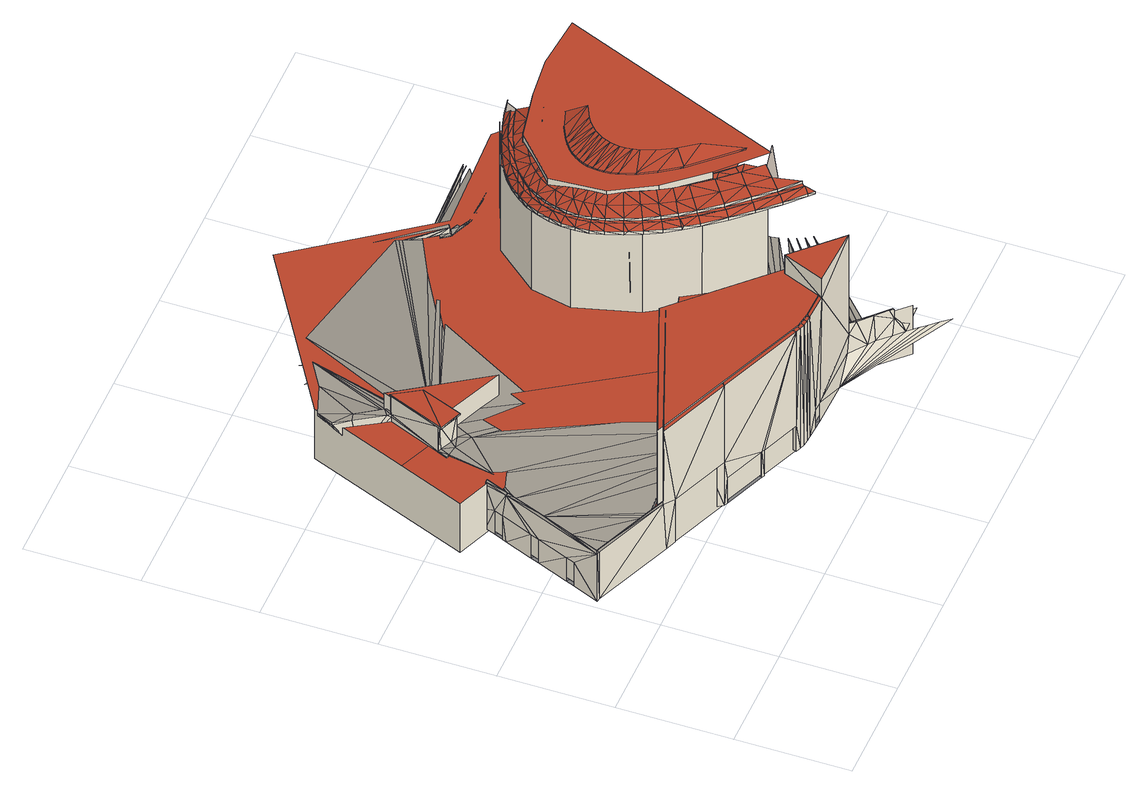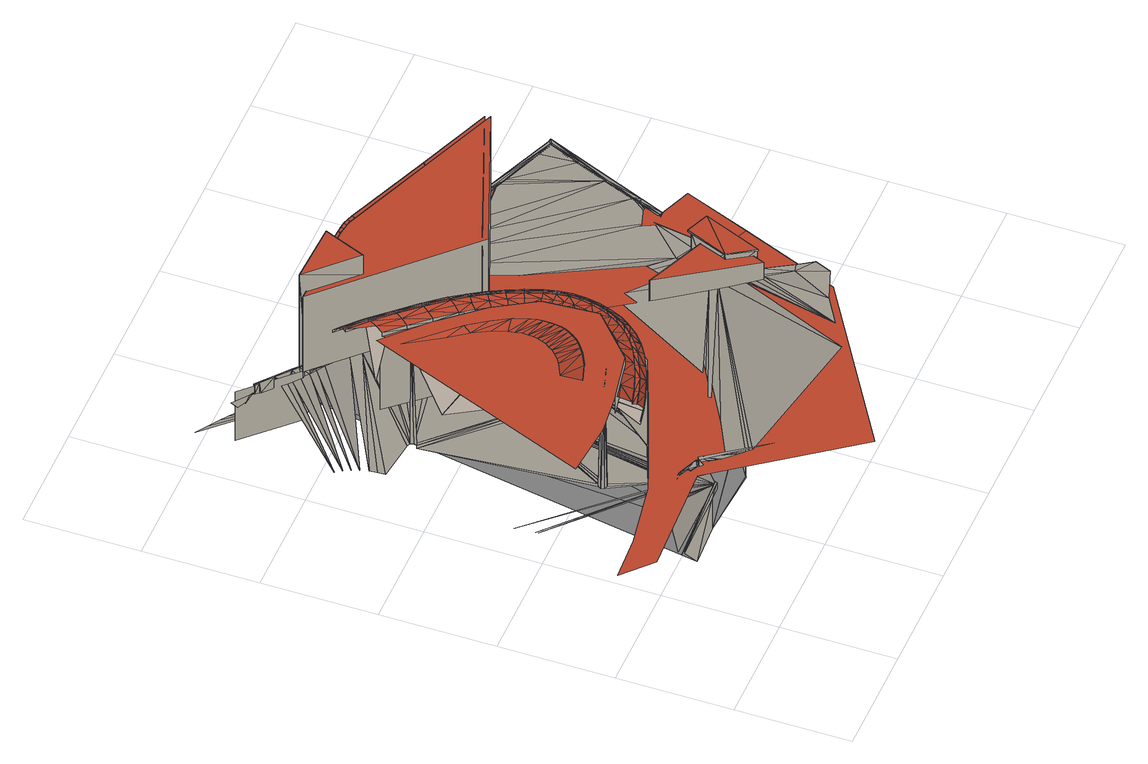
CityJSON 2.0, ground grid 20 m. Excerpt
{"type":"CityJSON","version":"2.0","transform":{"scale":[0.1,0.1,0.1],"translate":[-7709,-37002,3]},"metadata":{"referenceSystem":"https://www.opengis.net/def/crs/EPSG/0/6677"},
"CityObjects":{
"building1":{"type":"Building","attributes":{"class":9999,"usage":461,"measuredHeight":256.7,"storeysAboveGround":9999,"storeysBelowGround":9999,"prefecture":13,"city":13103,"footprintArea":-9999,"fireproofType":1011,"coverageRatio":80,"floorAreaRatio":700,"surveyYear":1,"urbanPlanType":21,"areaClassificationType":22,"landUseType":212,"districts":"10","detailedUsage":"0","floodRisk_description":10,"floodRisk_rank":1,"floodRisk_depth":0.06,"floodRisk_adminType":2,"floodRisk_scale":2,"meshCode":"53394509","name":"虎ノ門ヒルズ"},"geometry":[{"type":"MultiSurface","lod":"2","boundaries":[[[0,1,2]],[[0,3,1]],[[4,1,3]],[[4,5,6]],[[1,7,2]],[[8,0,2]],[[5,4,9]],[[1,4,10]],[[2,7,8]],[[6,10,4]],[[5,11,6]],[[7,1,12]],[[11,5,9]],[[10,6,11]],[[12,1,13]],[[1,10,14]],[[0,15,3]],[[9,4,16]],[[15,4,3]],[[0,8,17]],[[12,18,19]],[[11,9,16]],[[10,11,14]],[[17,8,19]],[[18,12,13]],[[13,1,20]],[[14,20,1]],[[14,11,21]],[[11,16,21]],[[16,4,22]],[[18,17,19]],[[23,24,25,26]],[[17,15,0]],[[4,15,22]],[[16,27,21]],[[14,21,28]],[[29,21,27]],[[13,20,30]],[[30,31,32]],[[16,22,27]],[[33,28,21]],[[20,14,28]],[[22,29,27]],[[34,31,30]],[[30,20,34]],[[29,22,35]],[[29,36,21]],[[33,37,28]],[[38,22,15]],[[37,20,28]],[[35,22,39]],[[18,40,17]],[[37,33,41]],[[31,34,42]],[[20,37,43]],[[15,44,38]],[[41,43,37]],[[24,45,46,25]],[[47,43,41]],[[15,17,44]],[[20,48,34]],[[49,18,32]],[[36,29,35]],[[20,43,50]],[[44,17,51]],[[52,33,21]],[[48,20,53]],[[47,54,43]],[[41,33,55]],[[39,36,35]],[[53,20,50]],[[22,38,36]],[[41,55,47]],[[48,56,57]],[[22,36,39]],[[31,49,32]],[[43,54,50]],[[17,40,51]],[[54,47,58]],[[51,59,44]],[[47,55,58]],[[50,58,53]],[[50,54,58]],[[21,36,52]],[[18,49,40]],[[42,49,31]],[[40,59,51]],[[57,49,42]],[[44,60,38]],[[48,61,56]],[[53,61,48]],[[36,38,52]],[[62,63,23,26,64,65]],[[58,66,53]],[[56,49,57]],[[67,55,33]],[[68,44,59]],[[69,58,55]],[[66,61,53]],[[40,70,59]],[[58,69,66]],[[52,67,33]],[[52,38,67]],[[45,71,72,73,46]],[[69,55,74]],[[44,68,75]],[[75,60,44]],[[55,76,74]],[[70,40,49]],[[68,59,70]],[[66,74,77]],[[66,69,74]],[[66,78,61]],[[79,66,77]],[[74,79,77]],[[79,78,66]],[[80,81,82]],[[74,83,79]],[[79,82,81]],[[55,84,76]],[[83,82,79]],[[76,83,74]],[[85,80,86]],[[49,68,70]],[[49,87,68]],[[80,82,88]],[[87,89,68]],[[90,82,83]],[[68,89,75]],[[83,76,90]],[[87,91,89]],[[92,75,89]],[[93,55,67]],[[94,80,85]],[[86,80,88]],[[61,95,56]],[[92,89,91]],[[90,96,82]],[[81,80,97]],[[55,93,84]],[[79,98,78]],[[81,99,79]],[[88,82,96]],[[76,100,90]],[[56,95,49]],[[76,84,100]],[[96,90,100]],[[60,101,38]],[[85,86,102]],[[67,38,101]],[[100,84,103]],[[96,100,104]],[[75,92,105]],[[78,95,61]],[[106,71,45,24,23,63,107,108,109,110,111]],[[94,97,80]],[[112,113,114]],[[79,115,98]],[[79,99,115]],[[99,81,116]],[[81,97,116]],[[117,107,63,62]],[[118,113,112]],[[119,87,49]],[[120,112,114]],[[85,102,94]],[[121,86,88]],[[100,103,122]],[[96,121,88]],[[100,122,104]],[[123,118,112]],[[124,125,106,126]],[[127,114,113]],[[87,119,91]],[[128,112,120]],[[104,129,96]],[[113,118,130]],[[127,120,114]],[[131,132,118]],[[112,133,123]],[[98,118,132]],[[133,112,128]],[[118,123,131]],[[130,127,113]],[[131,123,134]],[[131,135,132]],[[135,98,132]],[[118,115,130]],[[60,75,136]],[[118,98,115]],[[134,123,133]],[[131,134,135]],[[137,135,134]],[[102,86,121]],[[129,121,96]],[[130,115,99]],[[138,130,99]],[[134,133,137]],[[99,116,138]],[[104,139,129]],[[98,95,78]],[[140,104,122]],[[140,139,104]],[[127,130,141]],[[141,130,138]],[[116,142,138]],[[121,116,97]],[[121,97,94]],[[84,93,143]],[[128,144,133]],[[145,135,137]],[[139,146,129]],[[147,127,141]],[[144,137,133]],[[148,142,116]],[[121,148,116]],[[140,146,139]],[[121,94,102]],[[149,138,142]],[[146,150,129]],[[141,138,151]],[[119,152,91]],[[126,106,111,153]],[[138,149,151]],[[141,154,147]],[[142,150,155]],[[148,150,142]],[[150,148,129]],[[156,142,155]],[[146,157,150]],[[121,129,148]],[[150,156,155]],[[153,124,126]],[[145,137,144]],[[142,156,149]],[[154,141,151]],[[146,140,157]],[[149,156,158]],[[157,156,150]],[[154,151,159]],[[160,120,127]],[[149,158,161]],[[136,75,105]],[[162,149,161]],[[157,158,156]],[[149,162,163]],[[151,164,159]],[[149,163,151]],[[157,161,158]],[[161,157,162]],[[162,157,163]],[[151,163,165]],[[151,166,164]],[[151,167,168]],[[165,168,167]],[[166,151,168]],[[151,165,167]],[[157,165,163]],[[169,105,152]],[[135,95,98]],[[170,103,84]],[[105,169,171]],[[127,147,160]],[[172,119,49]],[[173,49,95]],[[67,101,93]],[[135,145,95]],[[49,173,172]],[[170,122,103]],[[152,119,169]],[[145,144,95]],[[169,174,171]],[[143,175,84]],[[171,136,105]],[[153,111,125,124]],[[122,170,140]],[[154,176,147]],[[154,159,176]],[[169,119,174]],[[159,164,176]],[[166,176,164]],[[168,176,166]],[[165,176,168]],[[95,144,177]],[[93,101,143]],[[178,171,174]],[[160,147,176]],[[179,144,180]],[[181,60,136]],[[136,171,178]],[[175,170,84]],[[144,179,177]],[[177,173,95]],[[182,165,157]],[[173,177,172]],[[101,60,181]],[[119,183,174]],[[172,177,179]],[[184,178,185]],[[178,186,136]],[[143,101,175]],[[178,174,187]],[[178,184,186]],[[184,188,186]],[[117,62,65,189,190,191]],[[183,185,178]],[[186,188,192]],[[183,184,185]],[[174,183,187]],[[188,193,192]],[[183,188,184]],[[194,189,65,64]],[[192,193,195]],[[183,178,187]],[[179,180,196]],[[183,193,188]],[[197,196,180]],[[175,101,170]],[[193,198,195]],[[172,179,196]],[[195,198,199]],[[183,198,193]],[[200,136,186]],[[201,190,189,194]],[[119,172,202]],[[200,186,192]],[[203,199,198]],[[183,204,198]],[[101,205,170]],[[195,200,192]],[[203,198,204]],[[202,183,119]],[[199,200,195]],[[183,206,204]],[[205,101,181]],[[181,136,200]],[[109,108,207,208]],[[203,209,199]],[[210,110,109,208]],[[205,181,211]],[[212,209,203]],[[172,196,202]],[[140,213,157]],[[214,215,110,210]],[[211,181,216]],[[217,199,209]],[[183,218,206]],[[216,181,200]],[[199,217,200]],[[219,220,215,214]],[[191,221,222,223,207,108,107,117]],[[216,200,224]],[[225,209,226]],[[218,212,206]],[[196,227,228]],[[229,230,220,219]],[[231,223,222,232]],[[224,200,233]],[[183,202,234]],[[170,235,140]],[[236,209,212]],[[205,237,170]],[[233,200,217]],[[217,209,225]],[[157,238,182]],[[209,239,226]],[[231,232,240,241]],[[202,196,228]],[[242,243,230,229]],[[227,244,228]],[[241,240,245,246]],[[247,183,234]],[[234,244,248]],[[233,217,249]],[[250,251,243,242]],[[246,245,252,253]],[[225,226,239]],[[212,218,254]],[[249,217,255]],[[202,228,244]],[[256,257,221,191,190,201]],[[202,244,234]],[[258,259,251,250]],[[253,252,260,261]],[[208,207,223,231,241,246,253,261,262,263,264,265,266,267,268,269,270,271,272,273,258,250,242,229,219,214,210]],[[236,212,254]],[[255,217,274]],[[239,217,225]],[[209,236,239]],[[261,260,275,262]],[[211,276,205]],[[273,277,259,258]],[[278,247,234]],[[274,217,279]],[[262,275,280,263]],[[217,239,279]],[[216,276,211]],[[272,281,277,273]],[[282,274,283]],[[263,280,284,264]],[[274,279,283]],[[170,237,285]],[[283,279,286]],[[282,283,287]],[[218,288,254]],[[224,276,216]],[[170,285,289]],[[290,291,292]],[[293,290,292]],[[292,291,294]],[[286,287,283]],[[295,290,293]],[[293,296,295]],[[271,297,281,272]],[[294,291,298]],[[299,300,279]],[[279,287,286]],[[296,293,301]],[[302,279,300]],[[303,290,295]],[[294,298,304]],[[305,291,290]],[[296,301,306]],[[287,279,302]],[[279,239,299]],[[296,307,295]],[[299,308,300]],[[298,291,305]],[[299,239,236]],[[305,290,303]],[[309,306,301]],[[233,276,224]],[[300,310,302]],[[308,299,236]],[[311,296,306]],[[298,312,304]],[[303,295,307]],[[218,313,288]],[[310,287,302]],[[264,284,314,265]],[[309,315,306]],[[310,300,308]],[[316,317,72,71,106,125,111,110,215,220,230,243,251,259,277,281,297,318,319,320,321,322,323,324,325,326,327]],[[296,311,307]],[[298,328,312]],[[329,305,303]],[[298,305,330]],[[329,303,331]],[[332,305,329]],[[310,333,287]],[[288,236,254]],[[331,303,307]],[[306,315,334]],[[332,330,305]],[[236,335,308]],[[331,307,311]],[[336,329,331]],[[337,328,298]],[[338,315,309]],[[339,332,329]],[[306,334,311]],[[340,330,332]],[[331,311,341]],[[337,298,330]],[[310,308,342]],[[339,340,332]],[[343,331,341]],[[313,218,344]],[[339,329,336]],[[342,333,310]],[[288,335,236]],[[345,315,338]],[[346,312,328]],[[347,348,247]],[[342,308,335]],[[270,318,297,271]],[[336,331,343]],[[334,315,345]],[[249,349,233]],[[350,341,311]],[[340,337,330]],[[342,351,333]],[[352,218,183]],[[353,339,336]],[[336,343,353]],[[353,354,339]],[[350,311,334]],[[338,355,345]],[[356,340,339]],[[353,343,357]],[[157,358,238]],[[343,341,359]],[[346,360,312]],[[359,341,350]],[[340,361,337]],[[356,361,340]],[[356,339,354]],[[157,362,358]],[[343,363,357]],[[364,321,320,365]],[[356,354,366]],[[342,367,351]],[[343,359,363]],[[368,328,337]],[[355,338,369]],[[355,370,345]],[[368,346,328]],[[334,345,370]],[[350,334,371]],[[288,372,335]],[[294,373,292]],[[292,373,293]],[[359,350,374]],[[157,375,362]],[[265,314,376,266]],[[342,335,377]],[[378,361,356]],[[359,379,363]],[[366,378,356]],[[361,368,337]],[[344,218,380]],[[355,369,381]],[[382,353,357]],[[383,354,353]],[[371,334,370]],[[373,301,293]],[[374,350,371]],[[304,384,294]],[[377,367,342]],[[359,374,379]],[[346,385,360]],[[366,386,378]],[[372,288,313]],[[378,387,361]],[[361,387,368]],[[388,366,354]],[[377,335,372]],[[389,355,381]],[[355,389,370]],[[390,357,363]],[[375,157,213]],[[391,309,301]],[[270,269,319,318]],[[377,392,367]],[[393,346,368]],[[312,384,304]],[[140,394,213]],[[374,371,395]],[[379,374,395]],[[346,393,385]],[[371,370,396]],[[352,183,247]],[[390,363,379]],[[348,347,397]],[[383,353,382]],[[398,378,386]],[[140,235,394]],[[382,357,399]],[[400,387,378]],[[392,377,401]],[[379,395,402]],[[365,320,319,269,268,403]],[[404,386,366]],[[405,381,369]],[[395,371,396]],[[388,354,383]],[[380,218,406]],[[407,338,309]],[[396,370,389]],[[390,399,357]],[[276,237,205]],[[400,378,398]],[[387,408,368]],[[393,368,409]],[[360,410,312]],[[405,389,381]],[[313,411,372]],[[387,400,408]],[[412,379,402]],[[404,366,388]],[[398,386,404]],[[377,372,413]],[[414,402,395]],[[415,322,321,364]],[[405,369,416]],[[289,417,170]],[[368,408,409]],[[377,418,401]],[[395,396,419]],[[376,420,267,266]],[[421,257,256,422]],[[423,385,393]],[[390,379,412]],[[424,406,218]],[[411,313,344]],[[414,395,419]],[[398,425,400]],[[413,372,426]],[[409,423,393]],[[396,389,427]],[[426,372,411]],[[425,408,400]],[[418,377,413]],[[385,410,360]],[[423,428,385]],[[429,402,414]],[[405,430,389]],[[419,396,427]],[[431,425,398]],[[432,249,255]],[[412,402,429]],[[383,382,433]],[[424,218,434]],[[382,399,435]],[[398,404,436]],[[294,384,373]],[[437,409,408]],[[388,383,438]],[[418,413,439]],[[427,389,430]],[[391,301,373]],[[390,435,399]],[[426,440,413]],[[426,411,441]],[[409,437,423]],[[439,413,442]],[[414,419,443]],[[440,426,441]],[[380,411,344]],[[405,416,444]],[[445,431,398]],[[407,309,391]],[[408,425,446]],[[442,413,440]],[[441,411,442]],[[447,404,388]],[[437,408,448]],[[441,442,440]],[[412,449,390]],[[312,410,384]],[[445,398,436]],[[428,410,385]],[[419,427,443]],[[431,446,425]],[[450,442,411]],[[408,446,448]],[[382,435,433]],[[383,433,438]],[[434,218,451]],[[452,428,423]],[[429,414,453]],[[411,380,450]],[[414,443,454]],[[455,255,274]],[[388,438,447]],[[405,456,430]],[[437,452,423]],[[405,444,457]],[[390,449,435]],[[348,397,458]],[[459,446,431]],[[445,459,431]],[[268,267,420,460,461,403]],[[404,462,436]],[[456,427,430]],[[405,457,456]],[[428,452,463]],[[412,429,464]],[[447,465,404]],[[412,466,449]],[[467,468,433]],[[454,469,414]],[[435,467,433]],[[433,468,438]],[[448,470,437]],[[443,427,471]],[[472,467,435]],[[473,468,467]],[[414,469,453]],[[474,450,380]],[[475,438,468]],[[476,467,472]],[[473,467,477]],[[463,410,428]],[[477,467,478]],[[479,468,473]],[[449,472,435]],[[475,447,438]],[[480,475,468]],[[480,468,479]],[[478,467,476]],[[404,465,462]],[[452,437,481]],[[482,472,449]],[[235,170,483]],[[476,472,484]],[[477,485,473]],[[485,479,473]],[[486,472,482]],[[274,282,455]],[[485,477,478]],[[484,472,487]],[[412,464,466]],[[488,448,446]],[[462,445,436]],[[487,472,486]],[[489,475,480]],[[479,490,480]],[[463,452,491]],[[338,492,369]],[[471,427,456]],[[493,475,489]],[[490,479,485]],[[494,495,496,497]],[[498,475,493]],[[499,478,476]],[[500,447,475]],[[478,499,485]],[[490,489,480]],[[501,502,495,494]],[[484,499,476]],[[443,503,454]],[[170,504,483]],[[499,484,487]],[[498,500,475]],[[459,488,446]],[[486,499,487]],[[437,470,481]],[[482,449,466]],[[505,493,489]],[[506,463,491]],[[373,285,237]],[[505,489,490]],[[493,505,498]],[[500,465,447]],[[452,481,491]],[[445,507,459]],[[453,508,429]],[[486,482,509]],[[289,285,373]],[[510,498,505]],[[510,500,498]],[[448,488,470]],[[373,237,391]],[[509,499,486]],[[482,466,511]],[[391,237,512]],[[481,506,491]],[[513,500,510]],[[514,457,444]],[[515,482,511]],[[509,482,516]],[[510,505,517]],[[289,373,384]],[[516,482,515]],[[517,513,510]],[[443,471,518]],[[519,500,513]],[[391,512,407]],[[520,465,500]],[[282,287,521]],[[499,509,522]],[[170,417,504]],[[523,289,384]],[[524,488,459]],[[429,508,464]],[[513,517,525]],[[500,519,520]],[[464,511,466]],[[443,518,503]],[[516,522,509]],[[525,519,513]],[[520,462,465]],[[407,512,526]],[[522,516,515]],[[523,384,410]],[[506,527,463]],[[369,528,416]],[[515,511,529]],[[462,530,445]],[[407,526,531]],[[519,525,520]],[[532,511,464]],[[530,507,445]],[[527,410,463]],[[529,522,515]],[[533,456,457]],[[534,511,532]],[[535,459,507]],[[535,524,459]],[[536,462,520]],[[469,508,453]],[[537,523,410]],[[538,457,514]],[[529,511,534]],[[539,490,485]],[[537,410,540]],[[525,541,520]],[[499,539,485]],[[531,542,543]],[[531,526,542]],[[544,287,333]],[[506,481,545]],[[542,540,543]],[[541,536,520]],[[522,529,534]],[[470,545,481]],[[546,505,490]],[[542,537,540]],[[471,456,547]],[[536,530,462]],[[276,233,349]],[[503,548,454]],[[454,548,469]],[[533,457,538]],[[508,532,464]],[[527,506,549]],[[546,517,505]],[[522,550,499]],[[407,492,338]],[[551,536,541]],[[518,471,547]],[[534,552,522]],[[470,488,553]],[[534,532,554]],[[530,536,555]],[[348,352,247]],[[506,545,549]],[[333,351,544]],[[536,551,555]],[[556,532,508]],[[557,488,524]],[[458,397,558]],[[559,525,517]],[[554,532,560]],[[530,561,507]],[[562,545,470]],[[552,534,554]],[[563,530,555]],[[249,564,349]],[[547,456,533]],[[470,553,562]],[[416,565,444]],[[503,518,566]],[[567,532,556]],[[568,555,551]],[[560,532,567]],[[569,351,367]],[[539,570,490]],[[560,552,554]],[[499,550,539]],[[563,555,568]],[[546,490,570]],[[530,563,561]],[[557,553,488]],[[571,541,525]],[[469,572,508]],[[573,410,527]],[[507,574,535]],[[568,575,563]],[[518,547,566]],[[576,524,535]],[[367,392,569]],[[575,561,563]],[[577,556,508]],[[538,514,578]],[[507,561,574]],[[567,552,560]],[[568,579,575]],[[546,559,517]],[[561,575,579]],[[576,557,524]],[[551,541,571]],[[580,527,549]],[[581,548,503]],[[503,566,581]],[[548,572,469]],[[522,582,550]],[[583,540,410]],[[497,496,584,585]],[[567,556,586]],[[545,580,549]],[[522,552,587]],[[568,588,579]],[[586,552,567]],[[276,512,237]],[[559,589,525]],[[577,508,572]],[[590,561,579]],[[591,323,322,415]],[[592,533,538]],[[562,593,545]],[[568,551,594]],[[571,525,589]],[[538,578,595]],[[588,596,579]],[[576,535,574]],[[586,556,597]],[[527,580,573]],[[562,553,598]],[[599,526,512]],[[592,547,533]],[[597,556,577]],[[590,574,561]],[[522,587,582]],[[531,492,407]],[[597,552,586]],[[596,590,579]],[[598,553,557]],[[592,538,595]],[[580,545,593]],[[566,547,600]],[[588,601,596]],[[583,410,573]],[[588,568,602]],[[603,593,562]],[[551,571,594]],[[604,542,526]],[[562,598,603]],[[581,605,548]],[[572,548,606]],[[573,580,607]],[[608,557,576]],[[609,581,566]],[[598,557,610]],[[600,547,592]],[[606,577,572]],[[611,590,596]],[[612,573,607]],[[590,613,574]],[[580,593,607]],[[614,595,578]],[[576,574,615]],[[458,352,348]],[[611,596,601]],[[593,612,607]],[[616,564,249]],[[608,610,557]],[[568,594,602]],[[614,617,595]],[[369,492,528]],[[617,592,595]],[[597,577,618]],[[611,613,590]],[[574,613,615]],[[566,600,619]],[[605,606,548]],[[620,539,550]],[[621,570,539]],[[611,601,622]],[[546,570,621]],[[609,605,581]],[[623,577,606]],[[597,624,552]],[[588,625,601]],[[609,566,619]],[[618,577,626]],[[626,577,623]],[[612,583,573]],[[416,528,565]],[[627,559,546]],[[523,628,289]],[[576,615,629]],[[588,602,630]],[[612,593,631]],[[550,582,632]],[[633,593,603]],[[576,629,608]],[[634,613,611]],[[627,589,559]],[[603,598,633]],[[635,611,622]],[[537,628,523]],[[613,636,615]],[[637,598,610]],[[444,638,514]],[[588,630,625]],[[639,540,583]],[[635,634,611]],[[637,610,608]],[[583,612,640]],[[641,622,601]],[[444,565,642]],[[634,636,613]],[[599,512,276]],[[643,571,589]],[[618,624,597]],[[612,631,640]],[[644,543,540]],[[587,632,582]],[[615,636,629]],[[444,642,645]],[[633,631,593]],[[646,647,502,501]],[[552,648,587]],[[605,649,606]],[[649,623,606]],[[621,539,620]],[[542,650,537]],[[633,598,651]],[[594,571,643]],[[620,550,652]],[[651,598,637]],[[626,623,653]],[[626,624,618]],[[546,621,654]],[[531,655,492]],[[656,249,432]],[[604,526,599]],[[627,546,654]],[[550,632,652]],[[629,657,608]],[[641,601,625]],[[658,634,635]],[[249,656,616]],[[659,636,634]],[[637,608,657]],[[552,624,648]],[[660,623,649]],[[661,635,622]],[[627,662,589]],[[658,659,634]],[[663,602,594]],[[624,626,653]],[[664,629,636]],[[352,458,665]],[[653,623,666]],[[666,623,660]],[[643,589,662]],[[659,664,636]],[[629,667,657]],[[664,667,629]],[[661,622,641]],[[640,668,583]],[[669,630,602]],[[668,640,631]],[[658,635,661]],[[666,624,653]],[[633,670,631]],[[594,643,671]],[[633,651,670]],[[587,672,632]],[[637,673,651]],[[543,674,531]],[[675,637,657]],[[663,594,671]],[[676,659,658]],[[677,625,630]],[[676,664,659]],[[648,672,587]],[[417,289,678]],[[565,276,349]],[[667,679,657]],[[583,668,639]],[[528,599,276]],[[668,631,680]],[[681,540,639]],[[669,602,663]],[[631,670,680]],[[604,650,542]],[[682,678,289]],[[683,667,664]],[[670,651,673]],[[675,673,637]],[[641,625,677]],[[682,289,684]],[[375,685,686]],[[658,661,687]],[[688,362,689]],[[675,657,679]],[[690,684,289]],[[688,689,686]],[[690,289,691]],[[676,658,692]],[[691,289,628]],[[677,630,669]],[[375,693,685]],[[693,375,213]],[[694,218,352]],[[695,696,688]],[[688,686,685]],[[667,697,679]],[[676,683,664]],[[394,698,213]],[[693,699,685]],[[698,693,213]],[[683,697,667]],[[700,701,699]],[[700,702,701]],[[703,699,701]],[[700,699,693]],[[394,704,698]],[[702,700,705]],[[661,641,706]],[[703,701,702]],[[693,698,703]],[[688,685,699]],[[705,700,707]],[[703,702,705]],[[537,708,628]],[[707,700,709]],[[693,703,700]],[[703,705,707]],[[709,700,710]],[[704,394,235]],[[700,703,710]],[[709,710,711]],[[703,707,709]],[[710,703,711]],[[709,711,712]],[[713,698,704]],[[703,709,712]],[[711,703,712]],[[698,713,703]],[[703,688,699]],[[483,704,235]],[[714,692,658]],[[714,658,687]],[[537,715,708]],[[504,704,483]],[[688,703,713]],[[716,639,668]],[[537,717,718]],[[641,677,706]],[[680,716,668]],[[537,718,715]],[[719,540,681]],[[537,650,717]],[[670,720,680]],[[644,540,719]],[[670,673,721]],[[531,674,655]],[[713,704,722]],[[673,675,723]],[[688,713,695]],[[724,675,679]],[[695,713,725]],[[726,695,725]],[[713,722,725]],[[725,727,726]],[[679,697,728]],[[676,729,683]],[[730,687,661]],[[704,731,722]],[[504,732,704]],[[683,729,697]],[[727,725,722]],[[733,676,692]],[[661,706,734]],[[639,716,735]],[[716,680,720]],[[736,726,727]],[[721,720,670]],[[721,673,737]],[[722,738,727]],[[673,723,737]],[[731,704,732]],[[724,723,675]],[[417,732,504]],[[679,728,724]],[[736,727,738]],[[738,722,739]],[[722,731,740]],[[730,661,734]],[[697,729,728]],[[739,722,740]],[[741,324,323,591]],[[742,743,744,745,646,501,494,497,585]],[[746,729,676]],[[747,740,731]],[[733,692,714]],[[731,748,747]],[[739,740,747]],[[735,716,749]],[[716,720,749]],[[750,639,735]],[[733,746,676]],[[751,735,749]],[[739,747,748]],[[720,751,749]],[[736,738,752]],[[738,739,752]],[[678,732,417]],[[753,748,731]],[[731,732,753]],[[644,674,543]],[[739,748,754]],[[682,732,678]],[[754,752,739]],[[684,732,682]],[[753,755,748]],[[755,754,748]],[[736,752,756]],[[684,757,732]],[[753,732,758]],[[759,714,687]],[[752,754,756]],[[681,639,750]],[[758,755,753]],[[754,755,760]],[[690,757,684]],[[758,732,757]],[[751,761,735]],[[751,720,762]],[[763,764,765]],[[604,766,650]],[[721,762,720]],[[721,737,767]],[[737,723,767]],[[757,690,691]],[[755,758,760]],[[736,756,768]],[[769,723,724]],[[759,687,730]],[[628,757,691]],[[769,724,728]],[[729,770,728]],[[756,754,768]],[[757,628,708]],[[746,771,729]],[[772,736,768]],[[754,760,773]],[[758,757,774]],[[775,760,758]],[[708,774,757]],[[768,754,773]],[[733,714,776]],[[772,777,736]],[[761,751,778]],[[751,762,778]],[[779,762,721]],[[721,767,779]],[[750,735,780]],[[767,723,781]],[[769,781,723]],[[780,735,761]],[[774,708,782]],[[758,774,775]],[[769,728,770]],[[729,771,770]],[[760,775,773]],[[774,782,783]],[[774,783,784]],[[768,773,772]],[[681,718,717]],[[785,746,733]],[[786,708,715]],[[774,784,787]],[[715,718,681]],[[681,717,719]],[[736,777,788]],[[650,719,717]],[[745,789,647,646]],[[774,787,790]],[[715,681,750]],[[775,777,773]],[[773,777,772]],[[650,644,719]],[[759,776,714]],[[791,708,786]],[[786,715,750]],[[766,644,650]],[[786,750,780]],[[785,771,746]],[[766,792,644]],[[793,736,788]],[[791,786,780]],[[794,774,790]],[[791,780,795]],[[796,797,792]],[[796,792,766]],[[798,733,776]],[[796,795,797]],[[775,788,777]],[[799,775,774]],[[796,791,795]],[[800,736,793]],[[801,770,771]],[[802,769,770]],[[779,767,803]],[[767,781,804]],[[769,804,781]],[[805,778,762]],[[806,762,779]],[[778,807,761]],[[808,736,800]],[[785,733,798]],[[809,780,761]],[[810,774,794]],[[809,795,780]],[[775,793,788]],[[736,808,811]],[[812,774,810]],[[775,800,793]],[[785,801,771]],[[801,813,770]],[[814,774,812]],[[802,770,813]],[[775,799,815]],[[769,802,804]],[[775,808,800]],[[767,804,803]],[[779,803,806]],[[806,805,762]],[[805,807,778]],[[761,807,809]],[[764,694,352]],[[816,774,814]],[[775,811,808]],[[775,815,817]],[[818,736,819]],[[763,818,820]],[[821,774,816]],[[782,708,822]],[[775,823,811]],[[775,817,824]],[[782,825,783]],[[826,795,809]],[[774,821,827]],[[775,828,823]],[[764,763,820]],[[829,775,824]],[[784,783,830]],[[831,774,827]],[[832,775,829]],[[807,833,809]],[[775,834,828]],[[736,811,835]],[[764,836,694]]],"semantics":{"surfaces":[{"type":"WallSurface"},{"type":"OuterFloorSurface"},{"type":"GroundSurface"},{"type":"OuterCeilingSurface"},{"type":"RoofSurface"}],"values":[0,0,1,0,0,2,0,1,0,0,1,0,1,0,0,1,0,0,1,2,0,1,0,2,0,0,1,0,1,0,2,0,0,1,1,0,1,0,0,0,0,1,0,0,0,0,1,0,0,1,0,2,0,0,1,0,0,0,0,0,0,2,1,1,0,1,0,0,1,1,0,0,1,0,0,2,1,2,0,0,1,0,0,1,2,2,0,2,0,0,0,0,0,1,2,1,3,1,0,0,1,1,0,0,1,3,0,1,0,3,0,0,0,0,1,0,3,1,0,1,0,1,0,0,0,3,0,0,0,1,2,0,1,0,0,2,0,0,3,1,0,0,3,1,2,1,0,4,4,0,1,0,0,2,4,0,0,0,0,0,3,0,0,2,0,4,0,1,3,1,0,0,1,2,0,0,0,1,0,0,0,0,0,1,0,0,2,0,0,0,0,0,2,0,3,0,1,0,0,0,2,1,1,1,1,0,3,0,1,0,2,0,0,0,0,3,1,0,1,0,1,2,0,1,0,0,0,0,0,1,3,1,4,0,0,0,1,0,1,0,1,0,0,0,1,0,0,0,1,1,1,0,0,0,1,0,0,1,0,2,1,0,1,2,2,0,2,2,1,2,0,0,1,0,0,1,1,1,0,1,1,1,1,0,0,3,1,3,4,0,1,3,0,1,0,4,0,0,0,0,0,3,0,0,4,0,0,2,0,0,2,0,0,0,3,2,3,0,0,0,0,2,4,0,2,4,0,2,0,4,0,2,4,2,0,4,0,0,0,0,0,0,1,0,0,4,2,0,4,0,0,0,0,0,3,0,0,0,2,1,0,1,0,0,1,0,0,0,0,3,0,2,0,0,0,0,4,0,0,0,0,0,0,0,4,0,0,0,0,0,1,0,2,0,0,0,1,0,1,0,0,1,0,1,0,1,1,0,0,0,1,0,0,0,0,0,0,0,0,4,0,4,0,0,0,4,0,4,0,4,0,1,1,0,4,0,4,0,0,0,0,1,4,4,0,0,4,0,0,0,0,0,4,0,0,0,4,4,0,4,4,0,0,4,1,4,4,0,4,0,0,0,0,0,1,0,4,4,1,0,0,0,2,0,0,0,0,0,4,0,1,4,0,4,0,4,0,1,0,0,0,0,0,4,0,4,4,4,0,0,3,3,4,1,0,1,4,0,0,0,0,0,4,4,0,3,4,3,0,0,0,0,0,4,0,4,1,4,4,4,1,3,0,0,4,3,1,4,0,0,0,2,4,0,4,0,1,4,4,0,0,0,4,0,4,4,0,3,0,4,1,0,0,4,3,4,0,4,4,4,4,1,0,0,0,1,0,0,4,0,0,0,4,0,0,0,0,1,4,0,0,4,0,3,0,4,4,4,0,1,4,4,0,4,4,3,0,4,0,0,3,4,1,0,4,0,0,1,0,0,4,3,4,0,0,4,0,0,4,3,4,3,4,0,1,4,4,4,0,0,4,0,0,1,4,4,4,0,4,0,0,4,0,4,0,4,0,4,4,4,0,4,0,0,0,4,0,4,4,0,0,4,4,3,4,4,0,0,4,4,4,4,4,0,1,4,4,4,4,1,4,4,4,4,4,4,4,4,0,3,0,4,4,0,4,4,0,4,4,0,4,0,1,4,4,0,4,0,0,4,0,0,4,4,0,4,4,4,4,0,4,4,4,0,4,0,0,4,4,0,4,4,4,0,4,4,4,4,0,0,1,4,1,0,0,4,4,4,0,0,4,4,0,0,4,0,0,3,4,4,0,4,0,4,3,4,4,4,4,4,0,4,0,0,4,4,0,4,4,0,0,1,4,0,4,4,0,4,0,0,0,1,4,4,4,0,0,4,4,3,4,4,4,4,4,0,2,4,1,4,0,0,0,4,4,4,0,4,0,1,0,4,3,0,4,4,4,1,4,4,4,4,4,0,0,4,4,3,4,4,4,4,1,0,0,0,4,4,4,4,0,4,4,0,4,0,4,4,3,0,4,4,4,4,4,1,4,0,0,0,4,0,4,4,0,4,4,4,0,4,1,0,4,0,4,3,4,4,0,4,4,4,4,3,4,0,4,1,4,4,4,0,4,0,0,0,0,4,0,0,4,0,4,2,4,4,1,4,4,0,3,4,4,4,0,4,4,4,4,4,4,4,0,4,4,0,4,4,0,3,4,1,4,4,4,4,0,4,4,4,4,4,1,0,0,3,4,3,4,4,0,4,3,4,1,4,4,4,3,4,0,3,0,0,4,4,0,4,1,4,4,4,0,4,4,4,3,1,1,4,4,4,4,4,1,4,4,4,0,4,4,4,4,4,0,2,4,4,4,4,4,0,4,0,4,4,4,4,0,4,4,4,0,3,4,4,4,4,4,4,1,0,4,0,0,4,3,4,0,1,1,0,4,0,4,1,1,4,0,4,1,0,1,4,1,4,1,1,2,1,0,4,4,0,1,0,0,1,1,0,1,0,1,4,0,0,0,1,0,1,1,0,0,1,0,0,1,0,0,1,1,0,0,1,0,0,4,4,1,0,0,0,1,4,4,1,3,1,0,3,4,3,1,0,0,4,0,0,1,0,4,4,4,1,0,0,0,4,4,0,4,1,0,4,0,0,1,4,0,4,1,0,1,4,0,0,0,4,4,0,4,0,0,0,4,3,4,0,1,4,1,0,0,0,1,3,1,0,0,0,0,1,1,0,1,4,0,3,0,1,0,1,0,4,0,1,0,4,0,0,0,1,4,4,0,4,0,0,0,4,1,1,1,0,0,0,4,1,0,4,0,4,3,0,4,3,0,1,4,0,0,0,0,0,0,4,1,0,0,0,1,0,0,0,0,0,0,0,4,1,0,0,0,4,0,1,0,0,0,0,0,4,0,0,1,0,1,0,4,4,0,4,4,0,0,1,4,3,0,3,0,1,0,0,4,0,0,4,1,4,0,0,4,0,4,0,0,0,0,1,0,1,0,1,0,1,1,3,0,0,0,1,1,0,1,0,0,1,0]}}]}
},
"vertices":[
[13,309,16],[7,310,119],[7,310,16],[13,309,119],[15,314,119],[16,313,116],[15,314,116],[26,356,68],[26,356,16],[42,303,116],[37,368,119],[37,368,115],[32,372,68],[55,427,68],[60,423,118],[150,253,119],[114,274,115],[156,251,16],[55,427,16],[32,372,16],[81,492,118],[60,423,115],[157,256,119],[18,314,115],[104,529,115],[104,529,8],[18,314,8],[122,270,115],[82,478,118],[129,267,115],[61,443,68],[81,492,16],[61,443,16],[82,478,115],[84,499,68],[143,262,113],[204,273,115],[87,490,118],[150,253,279],[157,256,113],[202,253,16],[87,490,115],[84,499,16],[87,492,118],[176,243,110],[40,554,115],[40,554,8],[87,492,115],[91,515,68],[251,270,16],[98,533,118],[176,243,16],[233,284,116],[98,533,111],[104,533,118],[121,528,115],[98,533,16],[91,515,16],[104,533,111],[202,253,110],[281,201,279],[129,611,16],[147,262,280],[147,262,115],[451,140,8],[451,140,280],[129,611,111],[264,295,116],[265,224,110],[135,609,111],[251,270,110],[86,670,116],[156,844,116],[156,844,8],[135,609,117],[281,201,110],[154,606,117],[129,611,117],[136,628,16],[136,628,117],[133,622,171],[136,628,171],[139,627,171],[143,626,117],[185,590,117],[133,622,174],[174,605,174],[265,224,16],[174,605,171],[281,201,16],[164,617,117],[287,198,16],[287,198,72],[303,310,116],[175,725,174],[259,675,16],[176,612,171],[175,725,171],[174,722,16],[175,722,130],[176,612,117],[407,348,279],[203,679,174],[190,600,117],[184,634,117],[361,168,72],[150,644,116],[407,359,115],[432,334,115],[433,342,115],[441,353,115],[290,585,116],[125,803,125],[142,776,129],[125,803,129],[175,722,125],[175,723,171],[407,359,280],[147,767,58],[388,219,16],[137,832,129],[203,679,171],[203,626,117],[142,805,98],[187,739,161],[187,739,116],[150,644,161],[156,780,129],[137,832,125],[201,678,171],[171,728,130],[154,785,58],[147,767,16],[148,822,104],[142,805,16],[154,785,16],[435,138,279],[148,822,16],[175,723,130],[196,665,120],[215,657,120],[183,737,130],[200,681,130],[337,322,115],[162,830,104],[162,830,16],[197,666,120],[183,737,126],[202,679,171],[203,690,130],[202,679,120],[200,708,130],[361,168,16],[290,585,161],[186,732,125],[200,681,120],[201,685,120],[213,671,120],[202,689,121],[192,723,124],[195,851,129],[203,690,121],[202,695,122],[202,698,122],[198,713,123],[200,708,123],[198,712,123],[199,711,123],[199,712,123],[366,166,16],[407,348,109],[366,166,72],[266,680,16],[262,677,16],[388,219,72],[394,343,109],[243,881,129],[259,675,104],[435,138,72],[292,696,104],[195,851,104],[463,291,279],[290,910,129],[456,191,16],[444,135,16],[435,138,16],[444,135,279],[456,191,72],[454,132,16],[463,138,280],[478,136,280],[634,132,280],[454,132,279],[464,131,16],[463,138,8],[464,131,279],[339,726,104],[243,881,104],[474,130,16],[474,130,279],[496,257,279],[478,136,8],[391,758,16],[494,129,56],[494,129,16],[447,307,109],[512,128,16],[432,334,138],[433,342,138],[521,128,279],[441,353,138],[463,291,109],[512,128,56],[588,798,113],[452,357,138],[452,357,115],[496,257,109],[551,202,279],[593,126,16],[470,353,138],[470,353,115],[634,132,115],[497,269,115],[497,269,138],[510,244,109],[551,202,321],[521,128,321],[290,910,104],[386,755,104],[487,342,138],[487,342,115],[509,275,138],[509,275,115],[530,223,109],[396,761,16],[599,783,111],[629,124,102],[585,480,106],[551,860,123],[629,124,321],[515,285,115],[515,285,138],[497,356,138],[497,356,115],[396,761,104],[516,299,115],[516,299,138],[437,787,16],[299,916,16],[553,201,110],[508,367,138],[508,367,115],[527,305,115],[527,305,138],[624,125,64],[568,186,110],[632,132,8],[632,132,115],[519,372,138],[519,372,115],[536,315,115],[536,315,138],[541,324,138],[545,335,138],[558,333,138],[575,333,138],[590,339,138],[602,353,138],[597,359,138],[578,391,138],[566,388,138],[554,379,138],[542,366,138],[532,371,138],[598,156,104],[541,324,115],[711,349,103],[532,371,115],[336,939,16],[618,135,106],[545,335,115],[542,366,115],[611,147,103],[609,144,103],[558,333,115],[583,486,106],[618,135,102],[622,139,102],[650,100,69],[585,491,106],[510,491,309],[504,514,309],[510,491,302],[520,462,302],[504,514,302],[520,462,309],[523,456,309],[554,379,115],[502,537,309],[620,134,106],[620,137,124],[533,434,302],[622,139,124],[520,494,317],[502,537,302],[515,516,317],[533,434,309],[530,466,317],[632,125,123],[547,407,302],[634,127,123],[542,439,317],[503,561,302],[660,91,71],[575,333,115],[547,407,309],[631,797,116],[459,1030,116],[566,388,115],[578,391,115],[547,441,115],[516,550,116],[531,622,116],[596,699,116],[686,735,116],[806,756,116],[886,760,116],[835,807,116],[503,561,309],[520,494,315],[512,538,317],[530,466,315],[515,516,315],[633,128,101],[556,412,317],[641,116,122],[528,496,315],[513,559,317],[563,381,303],[523,517,315],[512,538,315],[542,439,315],[643,118,122],[538,469,315],[682,71,69],[563,381,309],[507,583,309],[437,787,104],[441,789,16],[713,344,103],[556,412,315],[643,118,99],[639,825,16],[528,496,320],[523,517,320],[565,378,309],[520,538,315],[538,469,320],[554,855,122],[549,442,315],[507,583,302],[513,559,315],[557,850,121],[549,442,320],[516,550,305],[547,441,305],[520,538,320],[650,112,98],[517,581,317],[580,356,303],[571,387,317],[571,387,315],[664,95,121],[587,486,302],[563,416,315],[577,817,115],[590,339,115],[666,97,121],[521,559,315],[563,416,321],[702,56,66],[580,356,309],[548,502,328],[544,521,328],[588,489,302],[514,605,302],[521,559,320],[517,581,315],[542,539,328],[589,363,317],[569,452,328],[588,483,302],[658,105,98],[514,605,309],[593,791,112],[578,392,315],[589,363,315],[480,814,104],[525,579,320],[557,477,328],[525,579,315],[666,97,97],[578,392,321],[597,359,305],[543,556,328],[609,320,309],[720,40,64],[591,482,302],[523,601,315],[523,601,317],[591,490,302],[691,71,100],[582,427,328],[686,79,120],[595,368,321],[531,622,305],[609,320,303],[623,773,110],[685,81,98],[595,368,315],[602,353,115],[714,49,115],[714,49,8],[523,626,309],[731,30,62],[531,598,315],[685,77,120],[617,327,315],[523,626,302],[596,403,328],[617,327,317],[531,598,320],[793,305,102],[571,509,335],[748,16,59],[580,486,335],[546,574,328],[533,621,317],[567,525,335],[686,79,98],[693,74,119],[691,71,119],[693,74,100],[624,332,315],[640,286,303],[551,590,328],[540,617,315],[566,539,335],[533,621,315],[590,462,335],[699,68,101],[765,1,55],[534,642,309],[612,381,328],[624,332,321],[797,291,102],[648,293,317],[640,286,309],[508,831,16],[540,617,320],[669,276,115],[669,276,304],[569,568,335],[536,645,302],[616,416,335],[566,554,335],[602,439,335],[571,509,326],[567,525,326],[640,346,328],[544,639,315],[648,293,315],[580,486,326],[572,518,326],[725,46,100],[566,539,326],[582,490,326],[574,511,326],[574,510,326],[570,525,326],[569,531,326],[544,639,317],[590,462,326],[604,781,111],[583,489,326],[574,517,328],[584,486,326],[583,487,326],[551,634,315],[568,539,326],[571,530,328],[536,645,309],[716,352,303],[568,540,326],[566,508,341],[566,508,305],[608,437,305],[608,437,340],[567,542,326],[584,490,328],[566,554,326],[559,605,341],[559,605,305],[654,298,321],[607,780,111],[570,541,328],[538,647,309],[558,606,328],[631,395,335],[596,465,326],[567,553,326],[602,439,326],[591,478,106],[567,554,326],[672,252,303],[599,459,326],[597,462,326],[570,552,328],[654,298,315],[568,563,326],[569,568,326],[802,278,102],[601,459,328],[591,494,106],[551,634,320],[570,562,328],[596,480,106],[551,662,302],[715,349,303],[610,443,326],[573,581,335],[594,483,302],[616,416,326],[679,260,317],[612,440,326],[568,621,328],[570,573,326],[596,491,106],[672,252,309],[611,505,341],[594,489,302],[572,572,328],[599,486,106],[595,486,302],[808,266,102],[559,655,317],[607,528,341],[679,260,315],[669,313,328],[551,662,309],[620,479,341],[575,581,328],[626,424,328],[564,649,315],[624,424,326],[573,581,326],[631,395,327],[564,649,320],[511,833,104],[607,539,341],[625,423,326],[579,594,335],[559,655,315],[577,590,326],[719,341,103],[716,346,303],[685,266,315],[639,408,327],[579,589,328],[816,255,102],[608,517,341],[609,557,341],[658,361,335],[569,678,302],[587,606,335],[577,591,326],[580,634,328],[658,361,327],[704,222,303],[579,594,326],[568,677,309],[685,266,321],[637,449,341],[589,691,302],[667,368,305],[667,368,340],[643,404,327],[661,415,341],[584,597,328],[608,548,341],[587,606,326],[596,699,305],[711,230,317],[575,669,317],[612,566,341],[704,222,309],[588,606,326],[664,382,327],[580,663,315],[713,355,103],[711,230,315],[591,605,328],[616,574,341],[575,669,315],[719,357,103],[700,281,328],[687,329,335],[569,678,309],[593,646,328],[717,236,321],[580,663,320],[596,614,326],[571,679,309],[596,617,326],[714,213,303],[596,617,335],[791,332,102],[714,213,309],[673,373,327],[717,236,315],[660,489,353],[658,500,353],[598,613,328],[687,329,327],[704,342,328],[627,590,341],[682,364,327],[656,521,353],[645,766,106],[607,627,335],[621,582,341],[594,682,317],[685,435,353],[594,682,315],[605,622,326],[607,620,328],[607,627,326],[598,675,320],[792,316,303],[616,704,302],[589,691,309],[634,597,341],[719,345,303],[659,538,353],[694,658,302],[721,346,303],[639,678,341],[639,678,305],[736,337,341],[717,298,336],[694,654,105],[598,675,315],[669,464,353],[702,343,327],[656,511,353],[719,353,303],[791,318,102],[609,656,328],[618,628,328],[615,629,326],[717,298,327],[643,604,341],[657,530,353],[665,554,353],[621,635,326],[511,833,16],[714,333,327],[621,635,335],[616,704,309],[670,561,353],[621,695,315],[662,546,353],[708,404,353],[624,688,315],[826,441,303],[624,688,320],[642,642,326],[675,569,353],[632,769,109],[633,668,328],[621,695,317],[690,661,302],[634,769,109],[643,647,326],[637,768,108],[581,819,115],[564,841,119],[653,611,341],[603,788,129],[561,846,120],[641,766,107],[642,766,107],[644,641,328],[591,800,113],[716,829,16],[609,792,129],[530,888,128],[643,647,335],[588,798,117],[583,816,115],[592,800,113],[584,814,114],[586,811,114],[594,801,117],[599,783,117],[588,808,113],[682,576,353],[590,806,113],[647,766,106],[592,803,112],[592,801,112],[593,801,112],[594,801,112],[603,788,117],[678,624,341],[688,667,105],[643,716,309],[688,656,105],[686,661,105],[691,659,302],[648,707,317],[648,707,315],[612,789,117],[651,699,320],[659,679,328],[609,792,117],[598,806,94],[612,789,95],[667,657,335],[667,657,326],[700,589,353],[623,778,117],[634,769,117],[677,652,328],[690,583,353],[644,716,302],[613,820,90],[651,699,315],[620,785,96],[625,783,115],[625,783,117],[686,735,305],[741,298,340],[901,695,341],[803,703,341],[726,695,341],[675,653,326],[623,778,115],[631,774,110],[644,716,309],[691,664,302],[645,716,309],[631,781,98],[635,772,117],[633,780,110],[635,772,110],[641,777,100],[642,766,115],[643,769,115],[724,601,353],[643,769,110],[673,726,302],[676,716,317],[615,824,95],[639,825,82],[615,824,82],[699,656,105],[679,709,315],[649,773,101],[685,688,328],[692,665,335],[692,665,326],[656,770,102],[656,770,110],[657,766,112],[656,770,112],[710,634,341],[662,770,102],[673,726,309],[676,716,315],[694,665,302],[679,709,320],[651,766,105],[653,766,105],[657,766,104],[717,661,326],[694,669,105],[658,766,104],[680,771,101],[726,695,305],[662,766,103],[699,667,105],[696,659,302],[684,771,101],[679,767,102],[696,664,302],[702,661,105],[698,661,302],[720,660,328],[690,768,110],[689,771,101],[717,672,326],[712,695,328],[707,716,315],[707,716,320],[705,724,317],[705,724,315],[703,734,309],[695,772,101],[703,734,302],[683,767,102],[701,772,101],[689,768,102],[717,672,335],[695,768,102],[696,768,110],[702,768,102],[702,768,109],[613,820,95],[781,828,89],[777,832,94],[709,768,102],[832,565,102],[708,772,101],[710,769,109],[828,600,102],[733,740,302],[718,769,102],[716,773,101],[718,769,108],[828,605,102],[733,770,103],[733,770,108],[733,740,309],[740,774,102],[776,820,89],[777,832,90]
]}
